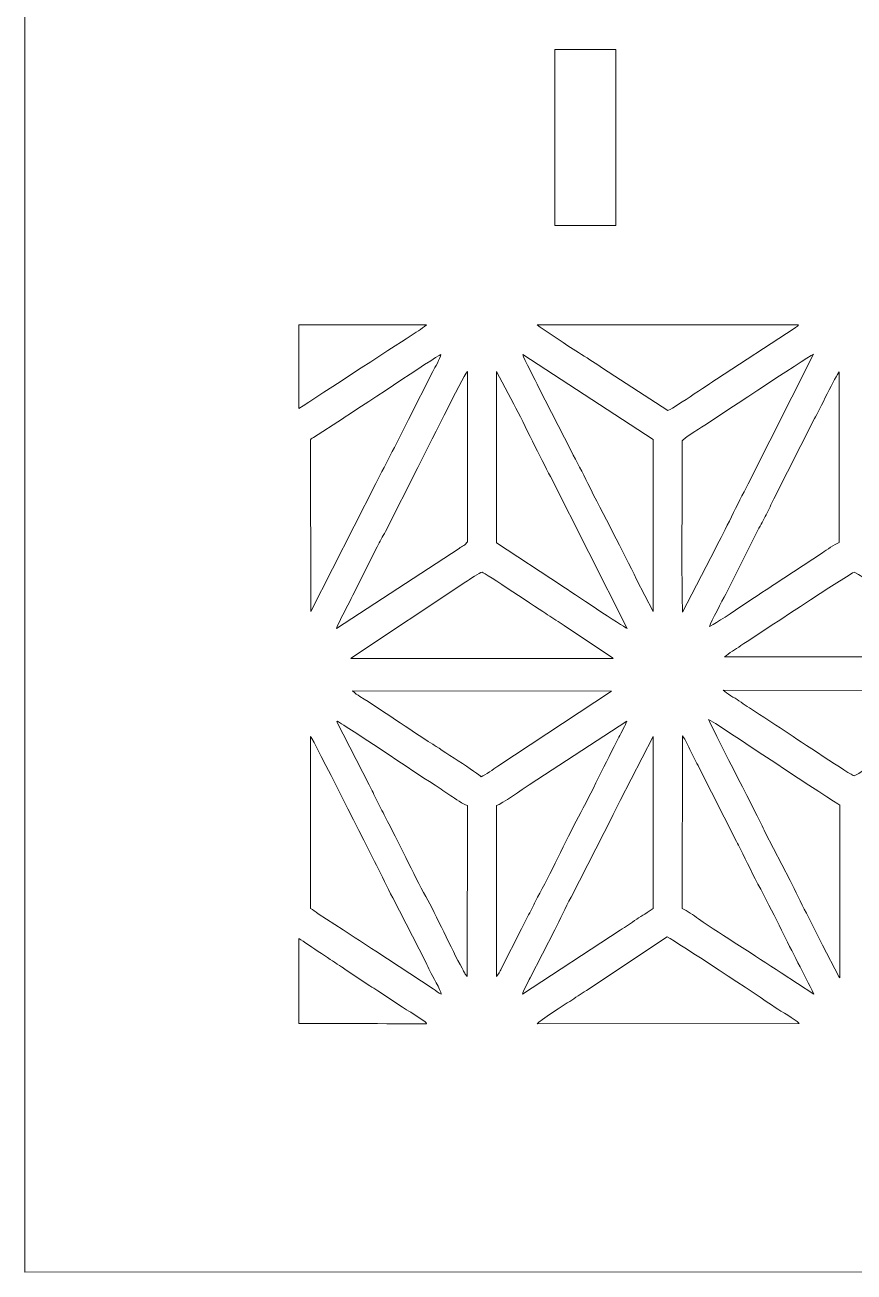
# Model space of a CAD drawing. Header units: inches. Extents: x -60.4 to -14.9, y -20.3 to 14.1.
# Drawn here: x -27.255 to -25.761, y -11.68 to -9.433 of the extents above; entities that cross this region are included whole.
import ezdxf

# ---------------------------------------------------------------- set-up
doc = ezdxf.new("R2010")
doc.units = ezdxf.units.IN
doc.header["$MEASUREMENT"] = 0
doc.layers.add('Master Desktop', color=7, linetype='Continuous', plot=False)

msp = doc.modelspace()

# ---------------------------------------------------------------- linework, layer by layer
at = {"layer": 'Master Desktop', "lineweight": 18}
msp.add_open_spline([(-27.2548, -11.68), (-27.2548, -11.68), (-27.2548, 10.7638), (-27.2548, 10.7638)], degree=3, dxfattribs=at)
at = {"layer": 'Master Desktop', "color": 5, "lineweight": 9}
for points, knots in [([(-26.3003, -9.4771), (-26.3003, -9.4771), (-26.1903, -9.4771), (-26.1903, -9.4771), (-26.1903, -9.4771), (-26.1903, -9.4771), (-26.1903, -9.7943), (-26.1903, -9.7943), (-26.1903, -9.7943), (-26.1903, -9.7943), (-26.3003, -9.7943), (-26.3003, -9.7943), (-26.3003, -9.7943), (-26.3003, -9.7943), (-26.3003, -9.4771), (-26.3003, -9.4771)], [0, 0, 0, 0, 0.2, 0.2, 0.2, 0.2, 0.4, 0.4, 0.4, 0.4, 0.6, 0.6, 0.6, 0.6, 1, 1, 1, 1]), ([(-26.7613, -9.9733), (-26.6456, -9.9733), (-26.5317, -9.9734), (-26.5317, -9.9734), (-26.5317, -9.9734), (-26.5409, -9.9808), (-26.5512, -9.9873), (-26.5611, -9.9936), (-26.5611, -9.9936), (-26.5611, -9.9936), (-26.7288, -10.1029), (-26.7613, -10.1241)], [0, 0, 0, 0, 0.25, 0.25, 0.25, 0.25, 0.5, 0.5, 0.5, 0.5, 1, 1, 1, 1]), ([(-25.8617, -9.9732), (-25.8642, -9.977), (-25.865, -9.977), (-25.8692, -9.9797), (-25.8692, -9.9797), (-25.8692, -9.9797), (-26.0089, -10.0711), (-26.0089, -10.0711), (-26.0089, -10.0711), (-26.0228, -10.0799), (-26.0928, -10.1278), (-26.0968, -10.1277), (-26.0968, -10.1277), (-26.0968, -10.1277), (-26.2146, -10.0512), (-26.2146, -10.0512), (-26.2146, -10.0512), (-26.2353, -10.0363), (-26.2702, -10.0162), (-26.2891, -10.0026), (-26.2891, -10.0026), (-26.3038, -9.992), (-26.3178, -9.9847), (-26.3319, -9.9733), (-26.3319, -9.9733), (-26.3319, -9.9733), (-25.8617, -9.9732), (-25.8617, -9.9732)], [0, 0, 0, 0, 0.125, 0.125, 0.125, 0.125, 0.25, 0.25, 0.25, 0.25, 0.375, 0.375, 0.375, 0.375, 0.5, 0.5, 0.5, 0.5, 0.625, 0.625, 0.625, 0.625, 0.75, 0.75, 0.75, 0.75, 1, 1, 1, 1]), ([(-26.7405, -10.1843), (-26.7405, -10.1772), (-26.7395, -10.179), (-26.7349, -10.176), (-26.7349, -10.176), (-26.7349, -10.176), (-26.6828, -10.1425), (-26.6828, -10.1425), (-26.6828, -10.1425), (-26.6641, -10.1306), (-26.5157, -10.0311), (-26.5054, -10.0266), (-26.5054, -10.0266), (-26.5074, -10.0344), (-26.5161, -10.0497), (-26.5199, -10.0571), (-26.5199, -10.0571), (-26.5199, -10.0571), (-26.5642, -10.144), (-26.5642, -10.144), (-26.5642, -10.144), (-26.5825, -10.1817), (-26.6035, -10.2205), (-26.6227, -10.2592), (-26.6227, -10.2592), (-26.6227, -10.2592), (-26.7401, -10.4896), (-26.7401, -10.4896), (-26.7401, -10.4896), (-26.7401, -10.4896), (-26.7405, -10.1843), (-26.7405, -10.1843)], [0, 0, 0, 0, 0.111111, 0.111111, 0.111111, 0.111111, 0.222222, 0.222222, 0.222222, 0.222222, 0.333333, 0.333333, 0.333333, 0.333333, 0.444444, 0.444444, 0.444444, 0.444444, 0.555556, 0.555556, 0.555556, 0.555556, 0.666667, 0.666667, 0.666667, 0.666667, 0.777778, 0.777778, 0.777778, 0.777778, 1, 1, 1, 1]), ([(-26.1231, -10.1798), (-26.1231, -10.1798), (-26.1235, -10.4896), (-26.1235, -10.4896), (-26.1235, -10.4896), (-26.1235, -10.4896), (-26.1531, -10.432), (-26.1531, -10.432), (-26.1531, -10.432), (-26.176, -10.3833), (-26.2144, -10.3126), (-26.2408, -10.2592), (-26.2408, -10.2592), (-26.2507, -10.2393), (-26.2608, -10.2202), (-26.2708, -10.2005), (-26.2708, -10.2005), (-26.2708, -10.2005), (-26.3295, -10.0856), (-26.3295, -10.0856), (-26.3295, -10.0856), (-26.3348, -10.0746), (-26.3562, -10.034), (-26.3581, -10.0266), (-26.3581, -10.0266), (-26.3581, -10.0266), (-26.1231, -10.1798), (-26.1231, -10.1798)], [0, 0, 0, 0, 0.125, 0.125, 0.125, 0.125, 0.25, 0.25, 0.25, 0.25, 0.375, 0.375, 0.375, 0.375, 0.5, 0.5, 0.5, 0.5, 0.625, 0.625, 0.625, 0.625, 0.75, 0.75, 0.75, 0.75, 1, 1, 1, 1]), ([(-26.0707, -10.1825), (-26.068, -10.1771), (-26.0476, -10.1651), (-26.0418, -10.1615), (-26.0418, -10.1615), (-26.0201, -10.1479), (-25.8477, -10.0325), (-25.8345, -10.0262), (-25.8345, -10.0262), (-25.8345, -10.0262), (-25.9522, -10.2598), (-25.9522, -10.2598), (-25.9522, -10.2598), (-25.9716, -10.2964), (-25.9931, -10.3431), (-26.0112, -10.3763), (-26.0112, -10.3763), (-26.0112, -10.3763), (-26.0701, -10.4911), (-26.0701, -10.4911), (-26.0701, -10.4911), (-26.0725, -10.4576), (-26.0707, -10.2377), (-26.0707, -10.1862), (-26.0707, -10.1862), (-26.0707, -10.1862), (-26.0707, -10.1825), (-26.0707, -10.1825)], [0, 0, 0, 0, 0.125, 0.125, 0.125, 0.125, 0.25, 0.25, 0.25, 0.25, 0.375, 0.375, 0.375, 0.375, 0.5, 0.5, 0.5, 0.5, 0.625, 0.625, 0.625, 0.625, 0.75, 0.75, 0.75, 0.75, 1, 1, 1, 1]), ([(-26.6936, -10.5202), (-26.6903, -10.5095), (-26.6707, -10.4739), (-26.6641, -10.4605), (-26.6641, -10.4605), (-26.6641, -10.4605), (-26.6201, -10.3734), (-26.6201, -10.3734), (-26.6201, -10.3734), (-26.6153, -10.3636), (-26.6106, -10.3554), (-26.6056, -10.3454), (-26.6056, -10.3454), (-26.6056, -10.3454), (-26.5472, -10.23), (-26.5472, -10.23), (-26.5472, -10.23), (-26.531, -10.2006), (-26.467, -10.0668), (-26.4579, -10.0573), (-26.4579, -10.0573), (-26.4579, -10.0573), (-26.4579, -10.3642), (-26.4579, -10.3642), (-26.4579, -10.3642), (-26.4609, -10.3697), (-26.4677, -10.3725), (-26.4728, -10.376), (-26.4728, -10.376), (-26.4728, -10.376), (-26.6936, -10.5202), (-26.6936, -10.5202)], [0, 0, 0, 0, 0.111111, 0.111111, 0.111111, 0.111111, 0.222222, 0.222222, 0.222222, 0.222222, 0.333333, 0.333333, 0.333333, 0.333333, 0.444444, 0.444444, 0.444444, 0.444444, 0.555556, 0.555556, 0.555556, 0.555556, 0.666667, 0.666667, 0.666667, 0.666667, 0.777778, 0.777778, 0.777778, 0.777778, 1, 1, 1, 1]), ([(-26.4056, -10.0573), (-26.4056, -10.0573), (-26.3742, -10.116), (-26.3742, -10.116), (-26.3742, -10.116), (-26.3546, -10.1535), (-26.3262, -10.2139), (-26.3081, -10.2467), (-26.3081, -10.2467), (-26.3081, -10.2467), (-26.1699, -10.5202), (-26.1699, -10.5202), (-26.1699, -10.5202), (-26.1777, -10.5171), (-26.27, -10.4549), (-26.2885, -10.4432), (-26.2885, -10.4432), (-26.2885, -10.4432), (-26.4056, -10.3661), (-26.4056, -10.3661), (-26.4056, -10.3661), (-26.4056, -10.3661), (-26.4056, -10.0573), (-26.4056, -10.0573)], [0, 0, 0, 0, 0.142857, 0.142857, 0.142857, 0.142857, 0.285714, 0.285714, 0.285714, 0.285714, 0.428571, 0.428571, 0.428571, 0.428571, 0.571429, 0.571429, 0.571429, 0.571429, 0.714286, 0.714286, 0.714286, 0.714286, 1, 1, 1, 1]), ([(-26.0216, -10.5169), (-26.0186, -10.5071), (-25.9986, -10.4699), (-25.9926, -10.4586), (-25.9926, -10.4586), (-25.9926, -10.4586), (-25.9344, -10.3431), (-25.9344, -10.3431), (-25.9344, -10.3431), (-25.9295, -10.3334), (-25.9249, -10.3248), (-25.9197, -10.3153), (-25.9197, -10.3153), (-25.9147, -10.306), (-25.9108, -10.297), (-25.9056, -10.2868), (-25.9056, -10.2868), (-25.9056, -10.2868), (-25.8323, -10.1422), (-25.8323, -10.1422), (-25.8323, -10.1422), (-25.8249, -10.1283), (-25.7939, -10.0646), (-25.7882, -10.058), (-25.7882, -10.058), (-25.7882, -10.058), (-25.7882, -10.3652), (-25.7882, -10.3652), (-25.7882, -10.3652), (-25.7969, -10.3695), (-25.8102, -10.3783), (-25.8184, -10.3841), (-25.8184, -10.3841), (-25.8184, -10.3841), (-25.9052, -10.4412), (-25.9052, -10.4412), (-25.9052, -10.4412), (-25.917, -10.4484), (-26.0144, -10.5144), (-26.0216, -10.5169)], [0, 0, 0, 0, 0.090909, 0.090909, 0.090909, 0.090909, 0.181818, 0.181818, 0.181818, 0.181818, 0.272727, 0.272727, 0.272727, 0.272727, 0.363636, 0.363636, 0.363636, 0.363636, 0.454545, 0.454545, 0.454545, 0.454545, 0.545455, 0.545455, 0.545455, 0.545455, 0.636364, 0.636364, 0.636364, 0.636364, 0.727273, 0.727273, 0.727273, 0.727273, 0.818182, 0.818182, 0.818182, 0.818182, 1, 1, 1, 1]), ([(-26.668, -10.5745), (-26.6676, -10.5741), (-26.6672, -10.5736), (-26.6669, -10.5733), (-26.6669, -10.5733), (-26.6669, -10.5733), (-26.4604, -10.4364), (-26.4604, -10.4364), (-26.4604, -10.4364), (-26.455, -10.4329), (-26.4351, -10.4187), (-26.4312, -10.419), (-26.4312, -10.419), (-26.428, -10.4193), (-26.3261, -10.4871), (-26.3134, -10.4956), (-26.3134, -10.4956), (-26.3029, -10.5027), (-26.2936, -10.5078), (-26.2833, -10.5152), (-26.2833, -10.5152), (-26.2833, -10.5152), (-26.1966, -10.5733), (-26.1966, -10.5733), (-26.1966, -10.5733), (-26.1964, -10.573), (-26.1959, -10.5741), (-26.195, -10.5745), (-26.195, -10.5745), (-26.195, -10.5745), (-26.668, -10.5745), (-26.668, -10.5745)], [0, 0, 0, 0, 0.111111, 0.111111, 0.111111, 0.111111, 0.222222, 0.222222, 0.222222, 0.222222, 0.333333, 0.333333, 0.333333, 0.333333, 0.444444, 0.444444, 0.444444, 0.444444, 0.555556, 0.555556, 0.555556, 0.555556, 0.666667, 0.666667, 0.666667, 0.666667, 0.777778, 0.777778, 0.777778, 0.777778, 1, 1, 1, 1]), ([(-25.9945, -10.5715), (-25.9861, -10.5646), (-25.9755, -10.5581), (-25.965, -10.5512), (-25.965, -10.5512), (-25.9465, -10.5391), (-25.7654, -10.4188), (-25.7612, -10.4189), (-25.7612, -10.4189), (-25.7571, -10.4191), (-25.6108, -10.5174), (-25.5854, -10.5334), (-25.5854, -10.5334), (-25.5657, -10.5457), (-25.5465, -10.5584), (-25.5281, -10.5715), (-25.5281, -10.5715), (-25.5281, -10.5715), (-25.9945, -10.5715), (-25.9945, -10.5715)], [0, 0, 0, 0, 0.166667, 0.166667, 0.166667, 0.166667, 0.333333, 0.333333, 0.333333, 0.333333, 0.5, 0.5, 0.5, 0.5, 0.666667, 0.666667, 0.666667, 0.666667, 1, 1, 1, 1]), ([(-26.4331, -10.7875), (-26.4368, -10.7829), (-26.5105, -10.7351), (-26.5202, -10.729), (-26.5202, -10.729), (-26.5626, -10.7024), (-26.6127, -10.6663), (-26.6514, -10.6429), (-26.6514, -10.6429), (-26.6563, -10.6399), (-26.6601, -10.6377), (-26.6649, -10.6327), (-26.6649, -10.6327), (-26.6649, -10.6327), (-26.1984, -10.6336), (-26.1984, -10.6336), (-26.1984, -10.6336), (-26.1984, -10.6336), (-26.4032, -10.7685), (-26.4032, -10.7685), (-26.4032, -10.7685), (-26.4113, -10.7741), (-26.4251, -10.7839), (-26.4331, -10.7875)], [0, 0, 0, 0, 0.142857, 0.142857, 0.142857, 0.142857, 0.285714, 0.285714, 0.285714, 0.285714, 0.428571, 0.428571, 0.428571, 0.428571, 0.571429, 0.571429, 0.571429, 0.571429, 0.714286, 0.714286, 0.714286, 0.714286, 1, 1, 1, 1]), ([(-25.5844, -10.6708), (-25.6043, -10.6828), (-25.7564, -10.7859), (-25.7611, -10.7859), (-25.7611, -10.7859), (-25.7653, -10.7859), (-25.8659, -10.7182), (-25.88, -10.7091), (-25.88, -10.7091), (-25.8997, -10.6963), (-25.9188, -10.6838), (-25.9389, -10.6705), (-25.9389, -10.6705), (-25.9488, -10.664), (-25.9584, -10.6579), (-25.9687, -10.6506), (-25.9687, -10.6506), (-25.9768, -10.6449), (-25.9907, -10.6383), (-25.9971, -10.6313), (-25.9971, -10.6313), (-25.9971, -10.6313), (-25.5254, -10.6321), (-25.5254, -10.6321), (-25.5254, -10.6321), (-25.5254, -10.6321), (-25.5844, -10.6708), (-25.5844, -10.6708)], [0, 0, 0, 0, 0.125, 0.125, 0.125, 0.125, 0.25, 0.25, 0.25, 0.25, 0.375, 0.375, 0.375, 0.375, 0.5, 0.5, 0.5, 0.5, 0.625, 0.625, 0.625, 0.625, 0.75, 0.75, 0.75, 0.75, 1, 1, 1, 1]), ([(-26.6349, -10.8022), (-26.6349, -10.8022), (-26.6932, -10.6886), (-26.6932, -10.6886), (-26.6932, -10.6886), (-26.6932, -10.6886), (-26.6916, -10.6872), (-26.6916, -10.6872), (-26.6916, -10.6872), (-26.6871, -10.6909), (-26.6823, -10.6936), (-26.6764, -10.6973), (-26.6764, -10.6973), (-26.6252, -10.7294), (-26.5687, -10.7694), (-26.5162, -10.8025), (-26.5162, -10.8025), (-26.5061, -10.8088), (-26.4976, -10.8153), (-26.4876, -10.8218), (-26.4876, -10.8218), (-26.4801, -10.8266), (-26.4657, -10.8374), (-26.4579, -10.8396), (-26.4579, -10.8396), (-26.4579, -10.8396), (-26.458, -11.1473), (-26.458, -11.1473), (-26.458, -11.1473), (-26.4584, -11.147), (-26.4588, -11.1465), (-26.4591, -11.1463), (-26.4591, -11.1463), (-26.4591, -11.1463), (-26.4618, -11.143), (-26.4618, -11.143), (-26.4618, -11.143), (-26.463, -11.1411), (-26.4625, -11.1417), (-26.4636, -11.1395), (-26.4636, -11.1395), (-26.4653, -11.1364), (-26.4655, -11.1359), (-26.4674, -11.1326), (-26.4674, -11.1326), (-26.4867, -11.0978), (-26.5141, -11.0362), (-26.5329, -11.0031), (-26.5329, -11.0031), (-26.5539, -10.9662), (-26.5832, -10.9015), (-26.6058, -10.8598), (-26.6058, -10.8598), (-26.6113, -10.8495), (-26.6162, -10.8401), (-26.6207, -10.8305), (-26.6207, -10.8305), (-26.6256, -10.8201), (-26.6302, -10.812), (-26.6349, -10.8022)], [0, 0, 0, 0, 0.0625, 0.0625, 0.0625, 0.0625, 0.125, 0.125, 0.125, 0.125, 0.1875, 0.1875, 0.1875, 0.1875, 0.25, 0.25, 0.25, 0.25, 0.3125, 0.3125, 0.3125, 0.3125, 0.375, 0.375, 0.375, 0.375, 0.4375, 0.4375, 0.4375, 0.4375, 0.5, 0.5, 0.5, 0.5, 0.5625, 0.5625, 0.5625, 0.5625, 0.625, 0.625, 0.625, 0.625, 0.6875, 0.6875, 0.6875, 0.6875, 0.75, 0.75, 0.75, 0.75, 0.8125, 0.8125, 0.8125, 0.8125, 0.875, 0.875, 0.875, 0.875, 1, 1, 1, 1]), ([(-26.4056, -10.8396), (-26.3962, -10.8369), (-26.3581, -10.8093), (-26.3463, -10.8018), (-26.3463, -10.8018), (-26.3463, -10.8018), (-26.1706, -10.6872), (-26.1706, -10.6872), (-26.1706, -10.6872), (-26.1727, -10.6928), (-26.1812, -10.7092), (-26.1849, -10.7164), (-26.1849, -10.7164), (-26.2074, -10.7594), (-26.2357, -10.8191), (-26.2578, -10.8598), (-26.2578, -10.8598), (-26.2801, -10.9011), (-26.3102, -10.9673), (-26.3313, -11.0043), (-26.3313, -11.0043), (-26.337, -11.0143), (-26.3396, -11.0227), (-26.3455, -11.0326), (-26.3455, -11.0326), (-26.3515, -11.0427), (-26.3548, -11.0513), (-26.3606, -11.0618), (-26.3606, -11.0618), (-26.3606, -11.0618), (-26.3968, -11.1337), (-26.3968, -11.1337), (-26.3968, -11.1337), (-26.3983, -11.1364), (-26.3987, -11.1375), (-26.4005, -11.1407), (-26.4005, -11.1407), (-26.4005, -11.1407), (-26.4056, -11.1473), (-26.4056, -11.1473), (-26.4056, -11.1473), (-26.4056, -11.1473), (-26.4056, -10.8396), (-26.4056, -10.8396)], [0, 0, 0, 0, 0.083333, 0.083333, 0.083333, 0.083333, 0.166667, 0.166667, 0.166667, 0.166667, 0.25, 0.25, 0.25, 0.25, 0.333333, 0.333333, 0.333333, 0.333333, 0.416667, 0.416667, 0.416667, 0.416667, 0.5, 0.5, 0.5, 0.5, 0.583333, 0.583333, 0.583333, 0.583333, 0.666667, 0.666667, 0.666667, 0.666667, 0.75, 0.75, 0.75, 0.75, 0.833333, 0.833333, 0.833333, 0.833333, 1, 1, 1, 1]), ([(-25.7871, -11.1497), (-25.7874, -11.1493), (-25.7878, -11.1488), (-25.788, -11.1486), (-25.788, -11.1486), (-25.7882, -11.1483), (-25.7887, -11.1478), (-25.7889, -11.1474), (-25.7889, -11.1474), (-25.7889, -11.1474), (-25.818, -11.0911), (-25.818, -11.0911), (-25.818, -11.0911), (-25.8277, -11.0714), (-25.8369, -11.0523), (-25.8471, -11.0334), (-25.8471, -11.0334), (-25.8577, -11.0137), (-25.8662, -10.9941), (-25.8767, -10.9744), (-25.8767, -10.9744), (-25.8767, -10.9744), (-25.9213, -10.8877), (-25.9213, -10.8877), (-25.9213, -10.8877), (-25.9239, -10.8825), (-25.926, -10.8775), (-25.9287, -10.8721), (-25.9287, -10.8721), (-25.9394, -10.8503), (-26.0197, -10.6951), (-26.0233, -10.6843), (-26.0233, -10.6843), (-26.0154, -10.6874), (-25.7924, -10.8368), (-25.7869, -10.8386), (-25.7869, -10.8386), (-25.7869, -10.8386), (-25.7871, -11.1497), (-25.7871, -11.1497)], [0, 0, 0, 0, 0.090909, 0.090909, 0.090909, 0.090909, 0.181818, 0.181818, 0.181818, 0.181818, 0.272727, 0.272727, 0.272727, 0.272727, 0.363636, 0.363636, 0.363636, 0.363636, 0.454545, 0.454545, 0.454545, 0.454545, 0.545455, 0.545455, 0.545455, 0.545455, 0.636364, 0.636364, 0.636364, 0.636364, 0.727273, 0.727273, 0.727273, 0.727273, 0.818182, 0.818182, 0.818182, 0.818182, 1, 1, 1, 1]), ([(-26.7402, -10.715), (-26.7348, -10.7216), (-26.6338, -10.924), (-26.6218, -10.9466), (-26.6218, -10.9466), (-26.6116, -10.9657), (-26.6026, -10.9862), (-26.5923, -11.0058), (-26.5923, -11.0058), (-26.5923, -11.0058), (-26.5329, -11.1218), (-26.5329, -11.1218), (-26.5329, -11.1218), (-26.5303, -11.1272), (-26.5282, -11.132), (-26.5255, -11.1375), (-26.5255, -11.1375), (-26.5203, -11.1479), (-26.5066, -11.1705), (-26.5048, -11.1795), (-26.5048, -11.1795), (-26.5099, -11.1771), (-26.5141, -11.1732), (-26.5196, -11.1697), (-26.5196, -11.1697), (-26.5196, -11.1697), (-26.6229, -11.1019), (-26.6229, -11.1019), (-26.6229, -11.1019), (-26.6433, -11.0893), (-26.6617, -11.0759), (-26.6819, -11.0633), (-26.6819, -11.0633), (-26.6819, -11.0633), (-26.7265, -11.0343), (-26.7265, -11.0343), (-26.7265, -11.0343), (-26.7323, -11.0307), (-26.735, -11.0276), (-26.7405, -11.0247), (-26.7405, -11.0247), (-26.7405, -11.0247), (-26.7402, -10.715), (-26.7402, -10.715)], [0, 0, 0, 0, 0.083333, 0.083333, 0.083333, 0.083333, 0.166667, 0.166667, 0.166667, 0.166667, 0.25, 0.25, 0.25, 0.25, 0.333333, 0.333333, 0.333333, 0.333333, 0.416667, 0.416667, 0.416667, 0.416667, 0.5, 0.5, 0.5, 0.5, 0.583333, 0.583333, 0.583333, 0.583333, 0.666667, 0.666667, 0.666667, 0.666667, 0.75, 0.75, 0.75, 0.75, 0.833333, 0.833333, 0.833333, 0.833333, 1, 1, 1, 1]), ([(-26.3587, -11.1795), (-26.3577, -11.1744), (-26.3483, -11.1568), (-26.345, -11.15), (-26.345, -11.15), (-26.345, -11.15), (-26.3006, -11.0632), (-26.3006, -11.0632), (-26.3006, -11.0632), (-26.2902, -11.0442), (-26.2813, -11.0237), (-26.2711, -11.0042), (-26.2711, -11.0042), (-26.2711, -11.0042), (-26.1967, -10.8588), (-26.1967, -10.8588), (-26.1967, -10.8588), (-26.192, -10.8493), (-26.188, -10.8403), (-26.1825, -10.8305), (-26.1825, -10.8305), (-26.1825, -10.8305), (-26.1231, -10.715), (-26.1231, -10.715), (-26.1231, -10.715), (-26.1231, -10.715), (-26.1231, -11.0247), (-26.1231, -11.0247), (-26.1231, -11.0247), (-26.1287, -11.0277), (-26.1317, -11.0311), (-26.1381, -11.0349), (-26.1381, -11.0349), (-26.1426, -11.0377), (-26.1487, -11.0412), (-26.1529, -11.044), (-26.1529, -11.044), (-26.1636, -11.0512), (-26.1722, -11.0575), (-26.1827, -11.064), (-26.1827, -11.064), (-26.1827, -11.064), (-26.3587, -11.1795), (-26.3587, -11.1795)], [0, 0, 0, 0, 0.083333, 0.083333, 0.083333, 0.083333, 0.166667, 0.166667, 0.166667, 0.166667, 0.25, 0.25, 0.25, 0.25, 0.333333, 0.333333, 0.333333, 0.333333, 0.416667, 0.416667, 0.416667, 0.416667, 0.5, 0.5, 0.5, 0.5, 0.583333, 0.583333, 0.583333, 0.583333, 0.666667, 0.666667, 0.666667, 0.666667, 0.75, 0.75, 0.75, 0.75, 0.833333, 0.833333, 0.833333, 0.833333, 1, 1, 1, 1]), ([(-26.0702, -10.7135), (-26.065, -10.7215), (-26.0606, -10.7321), (-26.0555, -10.7419), (-26.0555, -10.7419), (-26.05, -10.7524), (-26.046, -10.7608), (-26.0404, -10.7712), (-26.0404, -10.7712), (-26.0404, -10.7712), (-25.9731, -10.9041), (-25.9731, -10.9041), (-25.9731, -10.9041), (-25.9709, -10.9087), (-25.9681, -10.9133), (-25.9658, -10.9181), (-25.9658, -10.9181), (-25.9451, -10.9624), (-25.9144, -11.0179), (-25.8919, -11.0639), (-25.8919, -11.0639), (-25.8732, -11.1023), (-25.8512, -11.1435), (-25.8335, -11.1793), (-25.8335, -11.1793), (-25.8335, -11.1793), (-25.8929, -11.141), (-25.8929, -11.141), (-25.8929, -11.141), (-25.9402, -11.1091), (-25.9956, -11.0752), (-26.0417, -11.0433), (-26.0417, -11.0433), (-26.0506, -11.0371), (-26.0623, -11.0288), (-26.0707, -11.025), (-26.0707, -11.025), (-26.0707, -11.025), (-26.0702, -10.7135), (-26.0702, -10.7135)], [0, 0, 0, 0, 0.090909, 0.090909, 0.090909, 0.090909, 0.181818, 0.181818, 0.181818, 0.181818, 0.272727, 0.272727, 0.272727, 0.272727, 0.363636, 0.363636, 0.363636, 0.363636, 0.454545, 0.454545, 0.454545, 0.454545, 0.545455, 0.545455, 0.545455, 0.545455, 0.636364, 0.636364, 0.636364, 0.636364, 0.727273, 0.727273, 0.727273, 0.727273, 0.818182, 0.818182, 0.818182, 0.818182, 1, 1, 1, 1]), ([(-26.3322, -11.2325), (-26.329, -11.2272), (-26.2811, -11.1971), (-26.2736, -11.1923), (-26.2736, -11.1923), (-26.2637, -11.1859), (-26.2535, -11.179), (-26.2436, -11.1727), (-26.2436, -11.1727), (-26.2436, -11.1727), (-26.0979, -11.0761), (-26.0979, -11.0761), (-26.0979, -11.0761), (-26.0776, -11.087), (-25.9328, -11.183), (-25.9034, -11.2031), (-25.9034, -11.2031), (-25.8917, -11.2112), (-25.869, -11.2232), (-25.8601, -11.2322), (-25.8601, -11.2322), (-25.8601, -11.2322), (-26.3322, -11.2325), (-26.3322, -11.2325)], [0, 0, 0, 0, 0.142857, 0.142857, 0.142857, 0.142857, 0.285714, 0.285714, 0.285714, 0.285714, 0.428571, 0.428571, 0.428571, 0.428571, 0.571429, 0.571429, 0.571429, 0.571429, 0.714286, 0.714286, 0.714286, 0.714286, 1, 1, 1, 1]), ([(-26.7613, -11.079), (-26.7455, -11.0895), (-26.6923, -11.1252), (-26.6923, -11.1252), (-26.6923, -11.1252), (-26.6861, -11.1293), (-26.6835, -11.1305), (-26.6778, -11.1346), (-26.6778, -11.1346), (-26.6778, -11.1346), (-26.6335, -11.164), (-26.6335, -11.164), (-26.6335, -11.164), (-26.6284, -11.1677), (-26.6242, -11.1699), (-26.6189, -11.1733), (-26.6189, -11.1733), (-26.6189, -11.1733), (-26.5746, -11.2027), (-26.5746, -11.2027), (-26.5746, -11.2027), (-26.5698, -11.2057), (-26.5649, -11.2088), (-26.5599, -11.212), (-26.5599, -11.212), (-26.5599, -11.212), (-26.534, -11.2291), (-26.534, -11.2291), (-26.534, -11.2291), (-26.5314, -11.2316), (-26.5332, -11.2293), (-26.5313, -11.2325), (-26.5313, -11.2325), (-26.5313, -11.2325), (-26.6453, -11.2324), (-26.7613, -11.2323)], [0, 0, 0, 0, 0.1, 0.1, 0.1, 0.1, 0.2, 0.2, 0.2, 0.2, 0.3, 0.3, 0.3, 0.3, 0.4, 0.4, 0.4, 0.4, 0.5, 0.5, 0.5, 0.5, 0.6, 0.6, 0.6, 0.6, 0.7, 0.7, 0.7, 0.7, 0.8, 0.8, 0.8, 0.8, 1, 1, 1, 1])]:
    msp.add_open_spline(points, degree=3, knots=knots, dxfattribs=at)
for points in [[(-26.7613, -9.9733), (-26.7613, -9.9733), (-26.7613, -10.1241), (-26.7613, -10.1241)], [(-26.7613, -11.079), (-26.7613, -11.079), (-26.7613, -11.2323), (-26.7613, -11.2323)]]:
    msp.add_open_spline(points, degree=3, dxfattribs=at)
at = {"layer": 'Master Desktop', "lineweight": 9}
msp.add_open_spline([(-27.2548, -11.68), (-27.2548, -11.68), (-21.2548, -11.6795), (-21.2548, -11.6795)], degree=3, dxfattribs=at)

doc.saveas('drawing.dxf')
